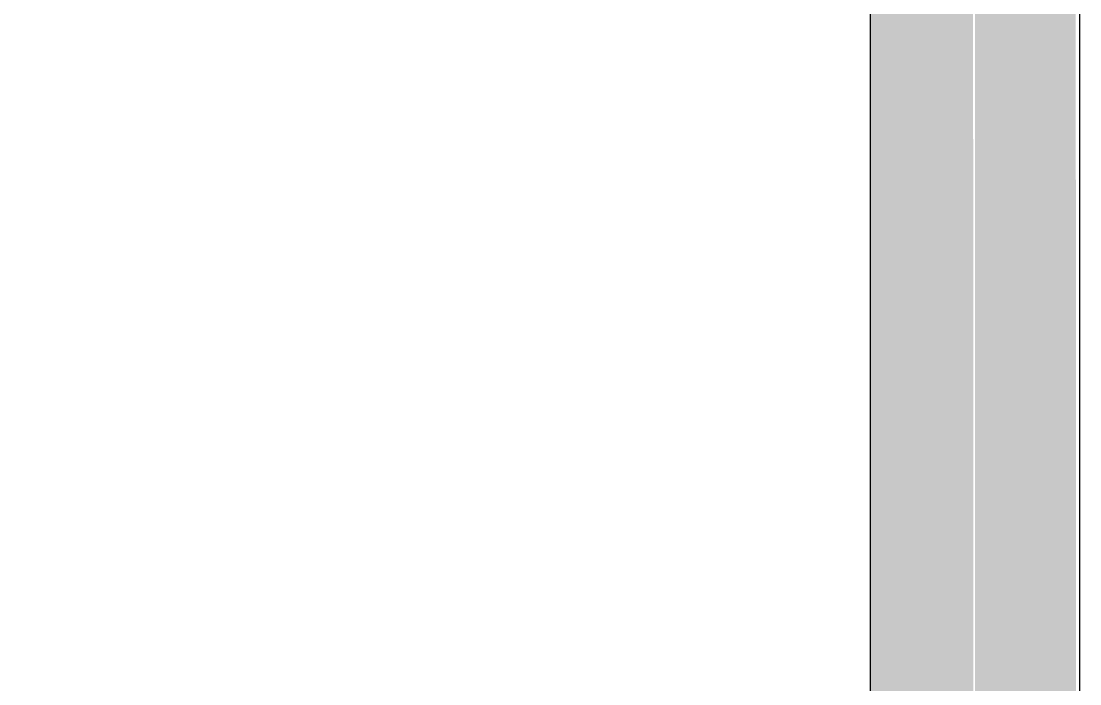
# Model space of a CAD drawing. Header units: metres. Extents: x 147 to 427, y -16 to 162.
# Drawn here: x 394.0139 to 394.1401, y 1.9475 to 2.0265 of the extents above; entities that cross this region are included whole.
import ezdxf

# ---------------------------------------------------------------- set-up
doc = ezdxf.new("R2010")
doc.units = ezdxf.units.M
for name, color, linetype, lineweight in [('A-ANNO-DIMS', 7, 'Continuous', 5), ('A-ANNO-DIMS-50', 7, 'Continuous', 5), ('P-PIPE', 7, 'Continuous', 5)]:
    doc.layers.add(name, color=color, linetype=linetype, lineweight=lineweight)
doc.styles.add('Century Gothic_1', font='GOTHIC.TTF', dxfattribs={"height": 0.075})
doc.dimstyles.new('Setores_1_5', dxfattribs={"dimscale": 0.3048, "dimtxt": 0.078313, "dimasz": 0.520833, "dimexe": 0.393701, "dimexo": 0.246063, "dimgap": 0.287073, "dimtad": 1, "dimrnd": 0.01, "dimzin": 0, "dimdsep": 46, "dimtxsty": 'Century Gothic_1', "dimblk1": 'OBLIQUE', "dimblk2": 'OBLIQUE', "dimsah": 1, "dimcen": 0.09, "dimazin": 0, "dimtfac": 1, "dimtdec": 4, "dimtix": 1, "dimtmove": 0, "dimatfit": 3, "dimfxl": 1, "dimtvp": 1, "dimtolj": 1, "dimtzin": 0, "dimarcsym": 2})

# ---------------------------------------------------------------- blocks, each defined once
blk = doc.blocks.new('DIMBLOCK148-HH')
at = {"layer": 'A-ANNO-DIMS-50', "lineweight": 25}
for p, q in [((393.64753, 2.1), (393.56816, 2.17937)), ((393.64753, 2.1), (393.72691, 2.02062)), ((393.64753, 0), (393.56816, 0.07938)), ((393.64753, 0), (393.72691, -0.07938))]:
    blk.add_line(p, q, dxfattribs=at)
at = {"layer": 'A-ANNO-DIMS-50'}
for p, q in [((393.64753, 2.1), (393.52753, 2.1)), ((393.64753, 0), (393.64753, 2.1)), ((393.64753, 2.1), (394.05258, 2.1)), ((393.64753, 0), (393.61028, 0)), ((393.64753, 0), (393.76753, 0))]:
    blk.add_line(p, q, dxfattribs=at)
at = {"layer": 'A-ANNO-DIMS-50', "color": 0, "insert": (393.4639, 0.88467), "char_height": 0.075, "width": 0.3967839, "attachment_point": 1, "rotation": 90, "line_spacing_factor": 0.984502, "style": 'Century Gothic_1'}
blk.add_mtext('2,10 m', dxfattribs=at)
blk = doc.blocks.new('_Oblique')
at = {"color": 0, "linetype": 'ByBlock', "lineweight": -2}
blk.add_line((-0.5, -0.5), (0.5, 0.5), dxfattribs=at)

msp = doc.modelspace()

# ---------------------------------------------------------------- hatches: boundary and pattern name
at = {"layer": 'P-PIPE', "true_color": 0x00ffff}
for points in [[(394.11508, 1.25274), (394.12758, 1.25274), (394.12736, 2.02821), (394.1245, 2.02865), (394.12418, 2.03802), (394.11508, 2.03802), (394.11508, 1.25592)], [(394.14008, 1.25274), (394.13958, 2.03802), (394.13054, 2.03802), (394.13017, 2.02821), (394.12758, 2.02821), (394.1277, 1.25274), (394.14006, 1.25274)]]:
    msp.add_hatch(color=4, dxfattribs=at).paths.add_polyline_path(points)

# ---------------------------------------------------------------- linework, layer by layer
at = {"layer": 'P-PIPE'}
for p, q in [((394.11508, 2.03802), (394.11508, 1.25274)), ((394.14008, 1.25274), (394.14008, 2.03802))]:
    msp.add_line(p, q, dxfattribs=at)

# ---------------------------------------------------------------- dimensions: what is measured, and where the dimension line sits
at = {"layer": 'A-ANNO-DIMS'}
dim = msp.add_linear_dim(base=(393.64753, 2.1), p1=(393.53528, 0), p2=(394.12758, 2.1), angle=90, dimstyle='Setores_1_5', override={"dimpost": '<>', "dimfxl": 2.181929}, dxfattribs=at)
dim.commit()
dim.dimension.update_dxf_attribs({"geometry": 'DIMBLOCK148-HH', "text_midpoint": (393.52065, 1.05)})

doc.saveas('drawing.dxf')
